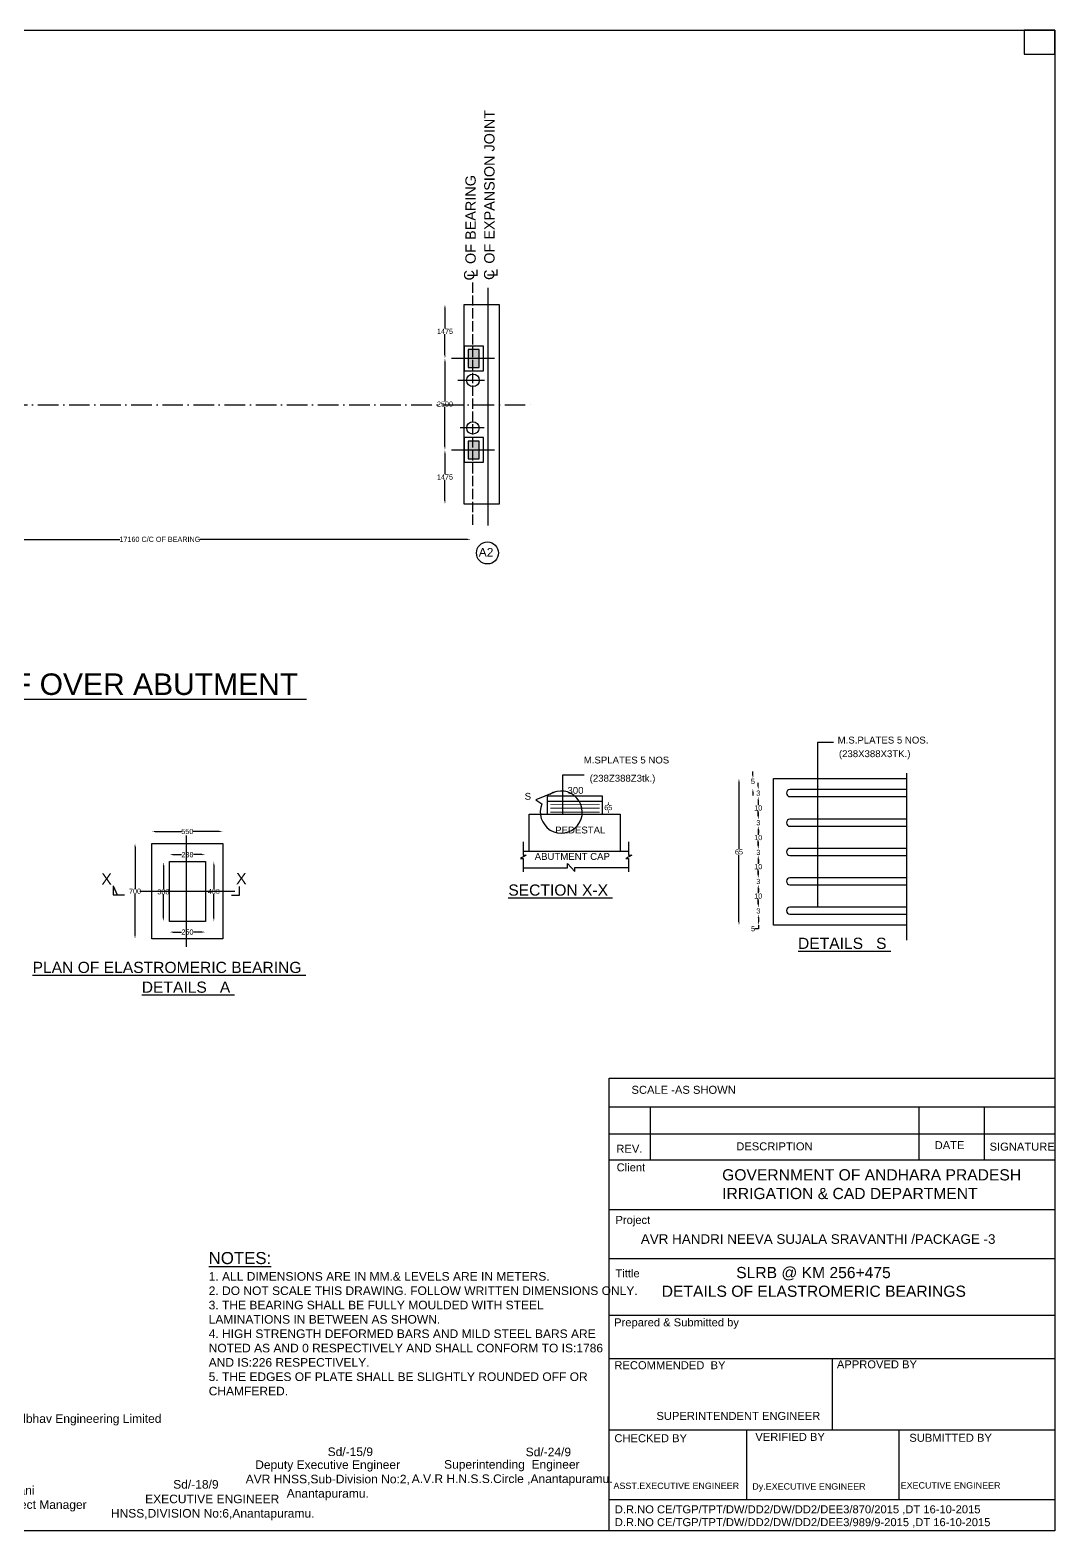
# Model space of a CAD drawing. Header units: inches. Extents: x 1038 to 2230, y -190 to 683.
# Drawn here: x 1634 to 2230, y -190 to 683 of the extents above; entities that cross this region are included whole.
import ezdxf

# ---------------------------------------------------------------- set-up
doc = ezdxf.new("R2010")
doc.units = ezdxf.units.IN
doc.header["$MEASUREMENT"] = 0
doc.linetypes.add('ACAD_ISO02W100', pattern=[15, 12, -3])
doc.linetypes.add('ACAD_ISO10W100', pattern=[18, 12, -3, 0, -3])
for name, color, linetype in [('0 @ 1', 7, 'Continuous'), ('DIMENSIONS', 7, 'Continuous'), ('TEXT', 1, 'Continuous')]:
    doc.layers.add(name, color=color, linetype=linetype)
doc.styles.add('Annotative', font='arial.ttf', dxfattribs={"height": 4})
doc.styles.get("Standard").update_dxf_attribs({"font": 'arial.ttf', "height": 3})
doc.dimstyles.get("Standard").update_dxf_attribs({"dimtxt": 3, "dimasz": 2, "dimexe": 0.18, "dimexo": 0.0625, "dimgap": 0.09, "dimtad": 0, "dimtih": 1, "dimtoh": 1, "dimdec": 0, "dimzin": 0, "dimdsep": 46, "dimtxsty": 'Standard', "dimcen": 0.09, "dimse1": 1, "dimse2": 1, "dimadec": 0, "dimazin": 0, "dimtfac": 1, "dimtdec": 0, "dimtofl": 0, "dimtmove": 0, "dimatfit": 3, "dimfxl": 1, "dimtolj": 1, "dimtzin": 0, "dimarcsym": 0})

# ---------------------------------------------------------------- blocks, each defined once
blk = doc.blocks.new('*D7')
at = {"layer": 'Defpoints', "color": 0, "transparency": 16777216}
for p in [(1886.46, 523.12), (1875.38, 491.71), (1886.46, 491.71)]:
    blk.add_point(p, dxfattribs=at)
at = {"layer": 'DIMENSIONS', "color": 0, "lineweight": -2, "transparency": 16777216}
for p, q in [((1875.38, 521.12), (1875.38, 509.04)), ((1875.38, 493.71), (1875.38, 505.79))]:
    blk.add_line(p, q, dxfattribs=at)
at = {"layer": 'DIMENSIONS', "color": 0, "transparency": 16777216}
for points in [[(1875.04, 521.12), (1875.71, 521.12), (1875.38, 523.12)], [(1875.04, 493.71), (1875.71, 493.71), (1875.38, 491.71)]]:
    blk.add_solid(points, dxfattribs=at)
at = {"layer": 'DIMENSIONS', "color": 0, "transparency": 16777216, "insert": (1875.38, 507.41), "char_height": 3, "attachment_point": 5}
blk.add_mtext('\\A1;1475', dxfattribs=at)
blk = doc.blocks.new('*D8')
at = {"layer": 'Defpoints', "color": 0, "transparency": 16777216}
for p in [(1886.46, 491.76), (1875.38, 438.49), (1886.46, 438.49)]:
    blk.add_point(p, dxfattribs=at)
at = {"layer": 'DIMENSIONS', "color": 0, "lineweight": -2, "transparency": 16777216}
for p, q in [((1875.38, 489.76), (1875.38, 466.75)), ((1875.38, 440.49), (1875.38, 463.5))]:
    blk.add_line(p, q, dxfattribs=at)
at = {"layer": 'DIMENSIONS', "color": 0, "transparency": 16777216}
for points in [[(1875.04, 489.76), (1875.71, 489.76), (1875.38, 491.76)], [(1875.04, 440.49), (1875.71, 440.49), (1875.38, 438.49)]]:
    blk.add_solid(points, dxfattribs=at)
at = {"layer": 'DIMENSIONS', "color": 0, "transparency": 16777216, "insert": (1875.38, 465.12), "char_height": 3, "attachment_point": 5}
blk.add_mtext('\\A1;2500', dxfattribs=at)
blk = doc.blocks.new('*D9')
at = {"layer": 'Defpoints', "color": 0, "transparency": 16777216}
for p in [(1891.69, 438.45), (1875.38, 407.02), (1891.69, 407.02)]:
    blk.add_point(p, dxfattribs=at)
at = {"layer": 'DIMENSIONS', "color": 0, "lineweight": -2, "transparency": 16777216}
for p, q in [((1875.38, 436.45), (1875.38, 424.36)), ((1875.38, 409.02), (1875.38, 421.11))]:
    blk.add_line(p, q, dxfattribs=at)
at = {"layer": 'DIMENSIONS', "color": 0, "transparency": 16777216}
for points in [[(1875.04, 436.45), (1875.71, 436.45), (1875.38, 438.45)], [(1875.04, 409.02), (1875.71, 409.02), (1875.38, 407.02)]]:
    blk.add_solid(points, dxfattribs=at)
at = {"layer": 'DIMENSIONS', "color": 0, "transparency": 16777216, "insert": (1875.38, 422.73), "char_height": 3, "attachment_point": 5}
blk.add_mtext('\\A1;1475', dxfattribs=at)
blk = doc.blocks.new('*D11')
at = {"layer": 'Defpoints', "color": 0, "transparency": 16777216}
for p in [(1528.7, 386.51), (1890.42, 386.51), (1890.42, 386.51)]:
    blk.add_point(p, dxfattribs=at)
at = {"layer": 'DIMENSIONS', "color": 0, "lineweight": -2, "transparency": 16777216}
for p, q in [((1530.7, 386.51), (1686.3, 386.51)), ((1888.42, 386.51), (1732.81, 386.51))]:
    blk.add_line(p, q, dxfattribs=at)
at = {"layer": 'DIMENSIONS', "color": 0, "transparency": 16777216}
for points in [[(1530.7, 386.85), (1530.7, 386.18), (1528.7, 386.51)], [(1888.42, 386.85), (1888.42, 386.18), (1890.42, 386.51)]]:
    blk.add_solid(points, dxfattribs=at)
at = {"layer": 'DIMENSIONS', "color": 0, "transparency": 16777216, "insert": (1709.56, 386.51), "char_height": 3, "attachment_point": 5}
blk.add_mtext('\\A1;17160 C/C OF BEARING ', dxfattribs=at)
blk = doc.blocks.new('*D45')
at = {"layer": 'Defpoints', "color": 0, "transparency": 16777216}
for p in [(1704.89, 209.65), (1746.13, 216.65), (1746.13, 209.65)]:
    blk.add_point(p, dxfattribs=at)
at = {"layer": 'DIMENSIONS', "color": 0, "lineweight": -2, "transparency": 16777216}
for p, q in [((1706.89, 216.65), (1722.11, 216.65)), ((1744.13, 216.65), (1728.91, 216.65))]:
    blk.add_line(p, q, dxfattribs=at)
at = {"layer": 'DIMENSIONS', "color": 0, "transparency": 16777216}
for points in [[(1706.89, 216.98), (1706.89, 216.32), (1704.89, 216.65)], [(1744.13, 216.98), (1744.13, 216.32), (1746.13, 216.65)]]:
    blk.add_solid(points, dxfattribs=at)
at = {"layer": 'DIMENSIONS', "color": 0, "transparency": 16777216, "insert": (1725.51, 216.65), "char_height": 3, "attachment_point": 5}
blk.add_mtext('\\A1;550', dxfattribs=at)
blk = doc.blocks.new('*D46')
at = {"layer": 'Defpoints', "color": 0, "transparency": 16777216}
for p in [(1736.04, 203.18), (1715.18, 199.12), (1736.04, 199.12)]:
    blk.add_point(p, dxfattribs=at)
at = {"layer": 'DIMENSIONS', "color": 0, "lineweight": -2, "transparency": 16777216}
for p, q in [((1717.18, 203.18), (1722.18, 203.18)), ((1734.04, 203.18), (1729.04, 203.18))]:
    blk.add_line(p, q, dxfattribs=at)
at = {"layer": 'DIMENSIONS', "color": 0, "transparency": 16777216}
for points in [[(1717.18, 203.52), (1717.18, 202.85), (1715.18, 203.18)], [(1734.04, 203.52), (1734.04, 202.85), (1736.04, 203.18)]]:
    blk.add_solid(points, dxfattribs=at)
at = {"layer": 'DIMENSIONS', "color": 0, "transparency": 16777216, "insert": (1725.61, 203.18), "char_height": 3, "attachment_point": 5}
blk.add_mtext('\\A1;238', dxfattribs=at)
blk = doc.blocks.new('*D47')
at = {"layer": 'Defpoints', "color": 0, "transparency": 16777216}
for p in [(1736.04, 199.12), (1736.04, 164.36), (1740.94, 164.36)]:
    blk.add_point(p, dxfattribs=at)
at = {"layer": 'DIMENSIONS', "color": 0, "lineweight": -2, "transparency": 16777216}
for p, q in [((1740.94, 197.12), (1740.94, 183.36)), ((1740.94, 166.36), (1740.94, 180.12))]:
    blk.add_line(p, q, dxfattribs=at)
at = {"layer": 'DIMENSIONS', "color": 0, "transparency": 16777216}
for points in [[(1740.61, 197.12), (1741.28, 197.12), (1740.94, 199.12)], [(1740.61, 166.36), (1741.28, 166.36), (1740.94, 164.36)]]:
    blk.add_solid(points, dxfattribs=at)
at = {"layer": 'DIMENSIONS', "color": 0, "transparency": 16777216, "insert": (1740.94, 181.74), "char_height": 3, "attachment_point": 5}
blk.add_mtext('\\A1;400', dxfattribs=at)
blk = doc.blocks.new('*D48')
at = {"layer": 'Defpoints', "color": 0, "transparency": 16777216}
for p in [(1715.18, 164.36), (1736.04, 164.36), (1736.04, 158.18)]:
    blk.add_point(p, dxfattribs=at)
at = {"layer": 'DIMENSIONS', "color": 0, "lineweight": -2, "transparency": 16777216}
for p, q in [((1717.18, 158.18), (1722.19, 158.18)), ((1734.04, 158.18), (1729.03, 158.18))]:
    blk.add_line(p, q, dxfattribs=at)
at = {"layer": 'DIMENSIONS', "color": 0, "transparency": 16777216}
for points in [[(1717.18, 158.51), (1717.18, 157.85), (1715.18, 158.18)], [(1734.04, 158.51), (1734.04, 157.85), (1736.04, 158.18)]]:
    blk.add_solid(points, dxfattribs=at)
at = {"layer": 'DIMENSIONS', "color": 0, "transparency": 16777216, "insert": (1725.61, 158.18), "char_height": 3, "attachment_point": 5}
blk.add_mtext('\\A1;250', dxfattribs=at)
blk = doc.blocks.new('*D49')
at = {"layer": 'Defpoints', "color": 0, "transparency": 16777216}
for p in [(1715.18, 198.8), (1711.58, 164.36), (1715.18, 164.36)]:
    blk.add_point(p, dxfattribs=at)
at = {"layer": 'DIMENSIONS', "color": 0, "lineweight": -2, "transparency": 16777216}
for p, q in [((1711.58, 196.8), (1711.58, 183.2)), ((1711.58, 166.36), (1711.58, 179.95))]:
    blk.add_line(p, q, dxfattribs=at)
at = {"layer": 'DIMENSIONS', "color": 0, "transparency": 16777216}
for points in [[(1711.24, 196.8), (1711.91, 196.8), (1711.58, 198.8)], [(1711.24, 166.36), (1711.91, 166.36), (1711.58, 164.36)]]:
    blk.add_solid(points, dxfattribs=at)
at = {"layer": 'DIMENSIONS', "color": 0, "transparency": 16777216, "insert": (1711.58, 181.58), "char_height": 3, "attachment_point": 5}
blk.add_mtext('\\A1;388', dxfattribs=at)
blk = doc.blocks.new('*D50')
at = {"layer": 'Defpoints', "color": 0, "transparency": 16777216}
for p in [(1704.89, 209.65), (1695.11, 154.16), (1704.89, 154.16)]:
    blk.add_point(p, dxfattribs=at)
at = {"layer": 'DIMENSIONS', "color": 0, "lineweight": -2, "transparency": 16777216}
for p, q in [((1695.11, 207.65), (1695.11, 183.52)), ((1695.11, 156.16), (1695.11, 180.28))]:
    blk.add_line(p, q, dxfattribs=at)
at = {"layer": 'DIMENSIONS', "color": 0, "transparency": 16777216}
for points in [[(1694.78, 207.65), (1695.44, 207.65), (1695.11, 209.65)], [(1694.78, 156.16), (1695.44, 156.16), (1695.11, 154.16)]]:
    blk.add_solid(points, dxfattribs=at)
at = {"layer": 'DIMENSIONS', "color": 0, "transparency": 16777216, "insert": (1695.11, 181.9), "char_height": 3, "attachment_point": 5}
blk.add_mtext('\\A1;700', dxfattribs=at)
blk = doc.blocks.new('*D51')
at = {"layer": 'Defpoints', "color": 0, "transparency": 16777216}
for p in [(1966.77, 234.31), (1966.77, 226.8), (1970.39, 226.8)]:
    blk.add_point(p, dxfattribs=at)
at = {"layer": 'DIMENSIONS', "color": 0, "lineweight": -2, "transparency": 16777216}
for p, q in [((1970.39, 232.31), (1970.39, 232.18)), ((1970.39, 228.8), (1970.39, 228.93))]:
    blk.add_line(p, q, dxfattribs=at)
at = {"layer": 'DIMENSIONS', "color": 0, "transparency": 16777216}
for points in [[(1970.06, 232.31), (1970.72, 232.31), (1970.39, 234.31)], [(1970.06, 228.8), (1970.72, 228.8), (1970.39, 226.8)]]:
    blk.add_solid(points, dxfattribs=at)
at = {"layer": 'DIMENSIONS', "color": 0, "transparency": 16777216, "insert": (1970.39, 230.56), "char_height": 3, "attachment_point": 5}
blk.add_mtext('\\A1;65', dxfattribs=at)
blk = doc.blocks.new('*D52')
at = {"layer": 'Defpoints', "color": 0, "transparency": 16777216}
for p in [(2057.57, 236.91), (2078.07, 240.99), (2078.07, 236.91)]:
    blk.add_point(p, dxfattribs=at)
at = {"layer": 'DIMENSIONS', "color": 0, "lineweight": -2, "transparency": 16777216}
for p, q in [((2057.57, 242.99), (2057.57, 244.99)), ((2057.57, 234.91), (2057.57, 232.91))]:
    blk.add_line(p, q, dxfattribs=at)
at = {"layer": 'DIMENSIONS', "color": 0, "transparency": 16777216}
for points in [[(2057.24, 242.99), (2057.9, 242.99), (2057.57, 240.99)], [(2057.24, 234.91), (2057.9, 234.91), (2057.57, 236.91)]]:
    blk.add_solid(points, dxfattribs=at)
at = {"layer": 'DIMENSIONS', "color": 0, "transparency": 16777216, "insert": (2057.57, 238.95), "char_height": 3, "attachment_point": 5}
blk.add_mtext('\\A1;3', dxfattribs=at)
blk = doc.blocks.new('*D53')
at = {"layer": 'Defpoints', "color": 0, "transparency": 16777216}
for p in [(2066.38, 247.46), (2054.48, 241.59), (2066.38, 241.59)]:
    blk.add_point(p, dxfattribs=at)
at = {"layer": 'DIMENSIONS', "color": 0, "lineweight": -2, "transparency": 16777216}
for p, q in [((2054.48, 249.46), (2054.48, 251.46)), ((2054.48, 239.59), (2054.48, 237.59))]:
    blk.add_line(p, q, dxfattribs=at)
at = {"layer": 'DIMENSIONS', "color": 0, "transparency": 16777216}
for points in [[(2054.15, 249.46), (2054.82, 249.46), (2054.48, 247.46)], [(2054.15, 239.59), (2054.82, 239.59), (2054.48, 241.59)]]:
    blk.add_solid(points, dxfattribs=at)
at = {"layer": 'DIMENSIONS', "color": 0, "transparency": 16777216, "insert": (2054.48, 245.75), "char_height": 3, "attachment_point": 5}
blk.add_mtext('\\A1;5', dxfattribs=at)
blk = doc.blocks.new('*D54')
at = {"layer": 'Defpoints', "color": 0, "transparency": 16777216}
for p in [(2083.6, 236.91), (2057.57, 223.76), (2083.6, 223.76)]:
    blk.add_point(p, dxfattribs=at)
at = {"layer": 'DIMENSIONS', "color": 0, "lineweight": -2, "transparency": 16777216}
for p, q in [((2057.57, 234.91), (2057.57, 231.96)), ((2057.57, 225.76), (2057.57, 228.71))]:
    blk.add_line(p, q, dxfattribs=at)
at = {"layer": 'DIMENSIONS', "color": 0, "transparency": 16777216}
for points in [[(2057.24, 234.91), (2057.9, 234.91), (2057.57, 236.91)], [(2057.24, 225.76), (2057.9, 225.76), (2057.57, 223.76)]]:
    blk.add_solid(points, dxfattribs=at)
at = {"layer": 'DIMENSIONS', "color": 0, "transparency": 16777216, "insert": (2057.57, 230.33), "char_height": 3, "attachment_point": 5}
blk.add_mtext('\\A1;10', dxfattribs=at)
blk = doc.blocks.new('*D55')
at = {"layer": 'Defpoints', "color": 0, "transparency": 16777216}
for p in [(2057.65, 219.68), (2079.94, 223.76), (2079.94, 219.68)]:
    blk.add_point(p, dxfattribs=at)
at = {"layer": 'DIMENSIONS', "color": 0, "lineweight": -2, "transparency": 16777216}
for p, q in [((2057.65, 225.76), (2057.65, 227.76)), ((2057.65, 217.68), (2057.65, 215.68))]:
    blk.add_line(p, q, dxfattribs=at)
at = {"layer": 'DIMENSIONS', "color": 0, "transparency": 16777216}
for points in [[(2057.32, 225.76), (2057.99, 225.76), (2057.65, 223.76)], [(2057.32, 217.68), (2057.99, 217.68), (2057.65, 219.68)]]:
    blk.add_solid(points, dxfattribs=at)
at = {"layer": 'DIMENSIONS', "color": 0, "transparency": 16777216, "insert": (2057.65, 221.72), "char_height": 3, "attachment_point": 5}
blk.add_mtext('\\A1;3', dxfattribs=at)
blk = doc.blocks.new('*D56')
at = {"layer": 'Defpoints', "color": 0, "transparency": 16777216}
for p in [(2083.6, 219.68), (2057.57, 206.54), (2083.6, 206.54)]:
    blk.add_point(p, dxfattribs=at)
at = {"layer": 'DIMENSIONS', "color": 0, "lineweight": -2, "transparency": 16777216}
for p, q in [((2057.57, 217.68), (2057.57, 214.73)), ((2057.57, 208.54), (2057.57, 211.49))]:
    blk.add_line(p, q, dxfattribs=at)
at = {"layer": 'DIMENSIONS', "color": 0, "transparency": 16777216}
for points in [[(2057.24, 217.68), (2057.9, 217.68), (2057.57, 219.68)], [(2057.24, 208.54), (2057.9, 208.54), (2057.57, 206.54)]]:
    blk.add_solid(points, dxfattribs=at)
at = {"layer": 'DIMENSIONS', "color": 0, "transparency": 16777216, "insert": (2057.57, 213.11), "char_height": 3, "attachment_point": 5}
blk.add_mtext('\\A1;10', dxfattribs=at)
blk = doc.blocks.new('*D57')
at = {"layer": 'Defpoints', "color": 0, "transparency": 16777216}
for p in [(2057.65, 202.46), (2079.94, 206.54), (2079.94, 202.46)]:
    blk.add_point(p, dxfattribs=at)
at = {"layer": 'DIMENSIONS', "color": 0, "lineweight": -2, "transparency": 16777216}
for p, q in [((2057.65, 208.54), (2057.65, 210.54)), ((2057.65, 200.46), (2057.65, 198.46))]:
    blk.add_line(p, q, dxfattribs=at)
at = {"layer": 'DIMENSIONS', "color": 0, "transparency": 16777216}
for points in [[(2057.32, 208.54), (2057.99, 208.54), (2057.65, 206.54)], [(2057.32, 200.46), (2057.99, 200.46), (2057.65, 202.46)]]:
    blk.add_solid(points, dxfattribs=at)
at = {"layer": 'DIMENSIONS', "color": 0, "transparency": 16777216, "insert": (2057.65, 204.5), "char_height": 3, "attachment_point": 5}
blk.add_mtext('\\A1;3', dxfattribs=at)
blk = doc.blocks.new('*D58')
at = {"layer": 'Defpoints', "color": 0, "transparency": 16777216}
for p in [(2083.6, 202.77), (2057.57, 189.63), (2083.6, 189.63)]:
    blk.add_point(p, dxfattribs=at)
at = {"layer": 'DIMENSIONS', "color": 0, "lineweight": -2, "transparency": 16777216}
for p, q in [((2057.57, 200.77), (2057.57, 197.82)), ((2057.57, 191.63), (2057.57, 194.58))]:
    blk.add_line(p, q, dxfattribs=at)
at = {"layer": 'DIMENSIONS', "color": 0, "transparency": 16777216}
for points in [[(2057.24, 200.77), (2057.9, 200.77), (2057.57, 202.77)], [(2057.24, 191.63), (2057.9, 191.63), (2057.57, 189.63)]]:
    blk.add_solid(points, dxfattribs=at)
at = {"layer": 'DIMENSIONS', "color": 0, "transparency": 16777216, "insert": (2057.57, 196.2), "char_height": 3, "attachment_point": 5}
blk.add_mtext('\\A1;10', dxfattribs=at)
blk = doc.blocks.new('*D59')
at = {"layer": 'Defpoints', "color": 0, "transparency": 16777216}
for p in [(2057.65, 185.55), (2079.94, 189.63), (2079.94, 185.55)]:
    blk.add_point(p, dxfattribs=at)
at = {"layer": 'DIMENSIONS', "color": 0, "lineweight": -2, "transparency": 16777216}
for p, q in [((2057.65, 191.63), (2057.65, 193.63)), ((2057.65, 183.55), (2057.65, 181.55))]:
    blk.add_line(p, q, dxfattribs=at)
at = {"layer": 'DIMENSIONS', "color": 0, "transparency": 16777216}
for points in [[(2057.32, 191.63), (2057.99, 191.63), (2057.65, 189.63)], [(2057.32, 183.55), (2057.99, 183.55), (2057.65, 185.55)]]:
    blk.add_solid(points, dxfattribs=at)
at = {"layer": 'DIMENSIONS', "color": 0, "transparency": 16777216, "insert": (2057.65, 187.59), "char_height": 3, "attachment_point": 5}
blk.add_mtext('\\A1;3', dxfattribs=at)
blk = doc.blocks.new('*D60')
at = {"layer": 'Defpoints', "color": 0, "transparency": 16777216}
for p in [(2083.6, 185.66), (2057.57, 172.51), (2083.6, 172.51)]:
    blk.add_point(p, dxfattribs=at)
at = {"layer": 'DIMENSIONS', "color": 0, "lineweight": -2, "transparency": 16777216}
for p, q in [((2057.57, 183.66), (2057.57, 180.7)), ((2057.57, 174.51), (2057.57, 177.46))]:
    blk.add_line(p, q, dxfattribs=at)
at = {"layer": 'DIMENSIONS', "color": 0, "transparency": 16777216}
for points in [[(2057.24, 183.66), (2057.9, 183.66), (2057.57, 185.66)], [(2057.24, 174.51), (2057.9, 174.51), (2057.57, 172.51)]]:
    blk.add_solid(points, dxfattribs=at)
at = {"layer": 'DIMENSIONS', "color": 0, "transparency": 16777216, "insert": (2057.57, 179.08), "char_height": 3, "attachment_point": 5}
blk.add_mtext('\\A1;10', dxfattribs=at)
blk = doc.blocks.new('*D61')
at = {"layer": 'Defpoints', "color": 0, "transparency": 16777216}
for p in [(2057.65, 168.43), (2079.94, 172.51), (2079.94, 168.43)]:
    blk.add_point(p, dxfattribs=at)
at = {"layer": 'DIMENSIONS', "color": 0, "lineweight": -2, "transparency": 16777216}
for p, q in [((2057.65, 174.51), (2057.65, 176.51)), ((2057.65, 166.43), (2057.65, 164.43))]:
    blk.add_line(p, q, dxfattribs=at)
at = {"layer": 'DIMENSIONS', "color": 0, "transparency": 16777216}
for points in [[(2057.32, 174.51), (2057.99, 174.51), (2057.65, 172.51)], [(2057.32, 166.43), (2057.99, 166.43), (2057.65, 168.43)]]:
    blk.add_solid(points, dxfattribs=at)
at = {"layer": 'DIMENSIONS', "color": 0, "transparency": 16777216, "insert": (2057.65, 170.47), "char_height": 3, "attachment_point": 5}
blk.add_mtext('\\A1;3', dxfattribs=at)
blk = doc.blocks.new('*D62')
at = {"layer": 'Defpoints', "color": 0, "transparency": 16777216}
for p in [(2083.09, 168.59), (2057.65, 162.12), (2083.09, 162.12)]:
    blk.add_point(p, dxfattribs=at)
at = {"layer": 'DIMENSIONS', "color": 0, "lineweight": -2, "transparency": 16777216}
for p, q in [((2057.65, 166.59), (2057.65, 164.12)), ((2057.65, 160.12), (2055.65, 160.12)), ((2057.65, 162.12), (2057.65, 160.12))]:
    blk.add_line(p, q, dxfattribs=at)
at = {"layer": 'DIMENSIONS', "color": 0, "transparency": 16777216}
for points in [[(2057.32, 166.59), (2057.98, 166.59), (2057.65, 168.59)], [(2057.32, 164.12), (2057.98, 164.12), (2057.65, 162.12)]]:
    blk.add_solid(points, dxfattribs=at)
at = {"layer": 'DIMENSIONS', "color": 0, "transparency": 16777216, "insert": (2054.56, 160.12), "char_height": 3, "attachment_point": 5}
blk.add_mtext('\\A1;5', dxfattribs=at)
blk = doc.blocks.new('*D63')
at = {"layer": 'Defpoints', "color": 0, "transparency": 16777216}
for p in [(2046.39, 247.46), (2066.38, 247.46), (2066.38, 162.12)]:
    blk.add_point(p, dxfattribs=at)
at = {"layer": 'DIMENSIONS', "color": 0, "lineweight": -2, "transparency": 16777216}
for p, q in [((2046.39, 245.46), (2046.39, 206.41)), ((2046.39, 164.12), (2046.39, 203.17))]:
    blk.add_line(p, q, dxfattribs=at)
at = {"layer": 'DIMENSIONS', "color": 0, "transparency": 16777216}
for points in [[(2046.06, 245.46), (2046.72, 245.46), (2046.39, 247.46)], [(2046.06, 164.12), (2046.72, 164.12), (2046.39, 162.12)]]:
    blk.add_solid(points, dxfattribs=at)
at = {"layer": 'DIMENSIONS', "color": 0, "transparency": 16777216, "insert": (2046.39, 204.79), "char_height": 3, "attachment_point": 5}
blk.add_mtext('\\A1;65', dxfattribs=at)

msp = doc.modelspace()

# ---------------------------------------------------------------- hatches: boundary and pattern name
h = msp.add_hatch(color=0)
h.paths.add_polyline_path([(1888.96, 486.5), (1895.2, 486.5), (1895.2, 496.92), (1888.96, 496.92)])
h.paths.add_polyline_path([(1888.96, 433.24), (1895.2, 433.24), (1895.2, 443.65), (1888.96, 443.65)])

# ---------------------------------------------------------------- linework, layer by layer
at = {"color": 0}
for points in [[(2230.19, -190.05), (1037.71, -190.05), (1037.71, 682.65), (2230.19, 682.65)], [(2230.19, 682.65), (2212.17, 682.65), (2212.17, 668.54), (2230.19, 668.54)], [(1906.86, 407.02), (1886.46, 407.02), (1886.46, 523.12), (1906.86, 523.12)], [(1886.46, 484.59), (1897.75, 484.59), (1897.75, 498.92), (1886.46, 498.92)], [(1888.96, 486.5), (1895.2, 486.5), (1895.2, 496.92), (1888.96, 496.92)], [(1886.46, 431.33), (1897.75, 431.33), (1897.75, 445.66), (1886.46, 445.66)], [(1888.96, 433.24), (1895.2, 433.24), (1895.2, 443.65), (1888.96, 443.65)], [(1704.89, 209.65), (1746.13, 209.65), (1746.13, 154.16), (1704.89, 154.16)], [(1715.18, 199.12), (1736.04, 199.12), (1736.04, 164.36), (1715.18, 164.36)], [(2230.19, -190.05), (1970.82, -190.05), (1970.82, 73.25), (2230.19, 73.25)]]:
    msp.add_lwpolyline(points, close=True, dxfattribs=at)
at = {"color": 0, "linetype": 'ACAD_ISO02W100', "ltscale": 0.5}
msp.add_lwpolyline([(1891.63, 394.89), (1891.63, 536.63)], dxfattribs=at)
at = {"color": 0}
for points in [[(1900.37, 532.74), (1900.37, 394.57)], [(1904.26, 491.71), (1879.12, 491.71)], [(1898.47, 478.96), (1882.84, 478.96)], [(1898.27, 451.26), (1884.17, 451.26)], [(1904.26, 438.45), (1879.12, 438.45)], [(2143.87, 162.12), (2066.38, 162.12), (2066.38, 247.46), (2143.87, 247.46)], [(2143.87, 250.49), (2143.87, 153.43)], [(1935.04, 226.8), (1935.04, 237.31), (1966.77, 237.31), (1966.77, 226.8)], [(1935.04, 234.31), (1966.77, 234.31)], [(1924.42, 205.28), (1924.42, 226.8), (1977.29, 226.8), (1977.29, 205.28)], [(1724.97, 149.6), (1724.97, 214.33)], [(1920.91, 210.55), (1920.91, 202.83), (1922.69, 202.83), (1919.28, 201.04), (1920.94, 201.04), (1920.94, 193.14)], [(1982.19, 210.55), (1982.19, 202.83), (1983.97, 202.83), (1980.56, 201.04), (1982.22, 201.04), (1982.22, 193.14)], [(1920.91, 205.28), (1982.19, 205.28)], [(1920.94, 195.61), (1946.57, 195.61), (1946.57, 198.1), (1950.94, 193.48), (1950.94, 195.76), (1982.22, 195.76)], [(1697.99, 181.92), (1753.1, 181.92)], [(1970.82, 56.51), (2230.19, 56.51)], [(1994.67, 56.51), (1994.67, 25.83)], [(2151.03, 56.51), (2151.03, 25.83)], [(2188.96, 56.51), (2188.96, 25.83)], [(1970.82, 40.84), (2230.19, 40.84)], [(1970.82, 25.83), (2230.19, 25.83)], [(1970.82, -3.06), (2230.19, -3.06)], [(1970.82, -31.57), (2230.19, -31.57)], [(1970.82, -64.58), (2230.19, -64.58)], [(1970.82, -89.72), (2230.19, -89.72)], [(2100.5, -89.72), (2100.5, -131.2)], [(1970.82, -131.2), (2230.19, -131.2)], [(2050.72, -131.2), (2050.72, -171.72)], [(2139.36, -131.2), (2139.36, -171.72)], [(1970.82, -171.72), (2230.19, -171.72)]]:
    msp.add_lwpolyline(points, dxfattribs=at)
at = {"color": 0, "linetype": 'ACAD_ISO10W100'}
msp.add_lwpolyline([(1131.81, 464.66), (1926.65, 464.66)], dxfattribs=at)
at = {"color": 0}
for points in [[(2143.87, 240.99), (2076.01, 240.99, 1), (2076.01, 236.91), (2143.87, 236.91)], [(2143.87, 223.76), (2076.01, 223.76, 1), (2076.01, 219.68), (2143.87, 219.68)], [(2143.87, 206.85), (2076.01, 206.85, 1), (2076.01, 202.77), (2143.87, 202.77)], [(2143.87, 189.73), (2076.01, 189.73, 1), (2076.01, 185.66), (2143.87, 185.66)], [(2143.87, 172.67), (2076.01, 172.67, 1), (2076.01, 168.59), (2143.87, 168.59)]]:
    msp.add_lwpolyline(points, format="xyb", dxfattribs=at)
at = {"color": 0, "const_width": 0.5}
for points in [[(1936.64, 232.41), (1965.31, 232.41)], [(1936.64, 230.25), (1965.31, 230.25)], [(1936.64, 227.88), (1965.31, 227.88)]]:
    msp.add_lwpolyline(points, dxfattribs=at)
at = {"color": 0}
for centre, radius in [((1891.63, 478.96), 3.67), ((1891.63, 451.26), 3.58), ((1900.09, 378.59), 6.4)]:
    msp.add_circle(centre, radius, dxfattribs=at)
at = {"layer": 'DIMENSIONS', "color": 0}
for points in [[(1938.64, 239.38), (1928.19, 235.1), (1931.74, 232.73)], [(1682.38, 185.05), (1682.38, 179.9), (1688.98, 179.9)], [(1682.38, 185.05), (1684.78, 179.9)], [(1751.17, 179.56), (1755.91, 179.56), (1755.91, 184.73)]]:
    msp.add_lwpolyline(points, dxfattribs=at)
msp.add_arc((1943.03, 227.96), 12.24, 157.06433, 123.27995, dxfattribs=at)

# ---------------------------------------------------------------- texts
at = {"color": 0}
for s, height, p in [('SCALE -AS SHOWN ', 4.6519, (1983.87, 64.13)), ('DESCRIPTION ', 4.6519, (2044.81, 31.26)), ('DATE', 4.652, (2160.2, 31.96)), ('SIGNATURE', 4.652, (2192.15, 31.1)), ('REV.', 4.652, (1975.06, 29.87)), ('Client ', 4.652, (1975.23, 19.05)), ('Project', 4.652, (1974.54, -11.52)), ('Tittle', 4.652, (1974.54, -42.55)), ('Prepared & Submitted by', 4.6519, (1973.76, -71.06)), ('RECOMMENDED  BY ', 4.6519, (1973.91, -96)), ('APPROVED BY ', 4.6519, (2103.33, -95.49)), ('SUPERINTENDENT ENGINEER', 4.6519, (1998.38, -125.48)), ('CHECKED BY ', 4.6519, (1973.91, -138.43)), ('VERIFIED BY ', 4.6519, (2055.9, -137.67)), ('SUBMITTED BY', 4.6519, (2145.46, -138.18)), ('ASST.EXECUTIVE ENGINEER', 3.7215, (1973.4, -165.65)), ('Dy.EXECUTIVE ENGINEER', 3.7215, (2054.14, -165.99)), ('EXECUTIVE ENGINEER', 3.7215, (2140.42, -165.39)), ('D.R.NO CE/TGP/TPT/DW/DD2/DW/DD2/DEE3/870/2015 ,DT 16-10-2015', 4.6519, (1974.15, -179.77)), ('D.R.NO CE/TGP/TPT/DW/DD2/DW/DD2/DEE3/989/9-2015 ,DT 16-10-2015', 4.6519, (1974.15, -187.25))]:
    msp.add_text(s, height=height, dxfattribs=at).set_placement(p)
at = {"color": 0, "attachment_point": 1}
for s, insert, char_height, width in [('\\pi7.6528;{\\H1.1667x;GOVERNMENT OF ANDHARA PRADESH  \\P\\pi20.201;IRRIGATION & CAD DEPARTMENT} ', (2028.95, 20.28), 5.5823, 187.9907), ('AVR HANDRI NEEVA SUJALA SRAVANTHI /PACKAGE -3', (1989.31, -17.52), 5.5823, 205.9811), ('\\pi66.767;SLRB @ KM 256+475\\P\\pi23.45;DETAILS OF ELASTROMERIC BEARINGS', (1978.01, -36.54), 6.5127, 222.6679)]:
    msp.add_mtext(s, dxfattribs=dict(at, insert=insert, char_height=char_height, width=width))
at = {"layer": '0 @ 1', "color": 0, "style": 'Annotative'}
for s, p in [('OF EXPANSION JOINT ', (1904.21, 546.8)), ('OF BEARING ', (1893.27, 546.62)), ('C', (1892.48, 537.04)), ('L ', (1894.35, 538.92)), ('C', (1904.09, 537.31)), ('L ', (1905.97, 539.18))]:
    msp.add_text(s, height=6, rotation=90, dxfattribs=at).set_placement(p)
for s, height, p in [('A2', 5, (1895.01, 376.49)), ('%%UARRANGEMENT OF BEARING & PEDESTALS OF OVER ABUTMENT ', 12.5, (1233.13, 296.05)), ('M.S.PLATES 5 NOS.', 4, (2103.77, 267.8)), ('(238X388X3TK.)', 4, (2104.51, 259.88)), ('M.SPLATES 5 NOS', 4, (1956.12, 256.2)), ('(238Z388Z3tk.)', 4, (1959.55, 245.61)), ('S', 4, (1921.73, 235.1)), ('300', 4, (1946.62, 238.56)), ('PEDESTAL', 4, (1939.49, 215.51)), ('ABUTMENT CAP', 4, (1927.56, 200.13)), ('X', 6.5, (1675.56, 185.76)), ('X', 6.5, (1753.92, 186.02)), ('%%USECTION X-X ', 6.5, (1912.23, 179.35)), ('%%UDETAILS   S ', 6.5, (2080.72, 148.37)), ('%%UPLAN OF ELASTROMERIC BEARING ', 6.5, (1635.53, 134.39)), ('%%UDETAILS   A ', 6.5, (1699.03, 122.89))]:
    msp.add_text(s, height=height, dxfattribs=at).set_placement(p)
at = {"layer": 'DIMENSIONS', "color": 0, "insert": (1737.96, -27.85), "char_height": 5, "width": 240.5879, "attachment_point": 1}
msp.add_mtext('{\\H1.4x;\\LNOTES: } \\P1. ALL DIMENSIONS ARE IN MM.& LEVELS ARE IN METERS. \\P2. DO NOT SCALE THIS DRAWING. FOLLOW WRITTEN DIMENSIONS ONLY. \\P3. THE BEARING SHALL BE FULLY MOULDED WITH STEEL LAMINATIONS IN BETWEEN AS SHOWN. \\P4. HIGH STRENGTH DEFORMED BARS AND MILD STEEL BARS ARE NOTED AS AND 0 RESPECTIVELY AND SHALL CONFORM TO IS:1786 AND IS:226 RESPECTIVELY. \\P5. THE EDGES OF PLATE SHALL BE SLIGHTLY ROUNDED OFF OR CHAMFERED. ', dxfattribs=at)
at = {"layer": 'TEXT', "color": 0}
for s, p in [('Sd/-15/9', (1807.13, -146.48)), ('Sd/-24/9', (1922.32, -146.6)), ('Sd/-18/9', (1717.31, -165.44))]:
    msp.add_text(s, height=5, dxfattribs=at).set_placement(p)
at = {"layer": 'TEXT', "color": 0, "char_height": 5, "attachment_point": 1}
for s, insert, width in [('For Sadbhav Engineering Limited\\P\\P\\P\\P\\PT.S. Mani \\PSr.Project Manager ', (1606.81, -122.19), 110.522), ('\\pi16.093;Deputy Executive Engineer  \\P\\pi10.563;AVR HNSS,Sub-Division No:2,\\P\\pi34.422;Anantapuramu.', (1748.92, -149.01), 115.9997), ('\\pi21.932;Superintending  Engineer  \\P\\pi3.1188;A.V.R H.N.S.S.Circle ,Anantapuramu.', (1852.93, -148.83), 122.4791), ('\\pi20.439;EXECUTIVE ENGINEER  \\P\\pi0.50511;HNSS,DIVISION No:6,Anantapuramu.', (1680.56, -168.93), 118.251)]:
    msp.add_mtext(s, dxfattribs=dict(at, insert=insert, width=width))

# ---------------------------------------------------------------- dimensions: what is measured, and where the dimension line sits
at = {"layer": 'DIMENSIONS', "color": 0}
for base, p1, p2, text, picture, middle in [((1875.38, 491.71), (1886.46, 523.12), (1886.46, 491.71), '1475', '*D7', (1875.38, 507.41)), ((1875.38, 438.49), (1886.46, 491.76), (1886.46, 438.49), '2500', '*D8', (1875.38, 465.12)), ((1875.38, 407.02), (1891.69, 438.45), (1891.69, 407.02), '1475', '*D9', (1875.38, 422.73)), ((2046.39, 247.46), (2066.38, 162.12), (2066.38, 247.46), '65', '*D63', (2046.39, 204.79)), ((2057.57, 236.91), (2078.07, 240.99), (2078.07, 236.91), '3', '*D52', (2057.57, 238.95)), ((2057.57, 223.76), (2083.6, 236.91), (2083.6, 223.76), '10', '*D54', (2057.57, 230.33)), ((1970.39, 226.8), (1966.77, 234.31), (1966.77, 226.8), '65', '*D51', (1970.39, 230.56)), ((2057.65, 219.68), (2079.94, 223.76), (2079.94, 219.68), '3', '*D55', (2057.65, 221.72)), ((2057.57, 206.54), (2083.6, 219.68), (2083.6, 206.54), '10', '*D56', (2057.57, 213.11)), ((1695.11, 154.16), (1704.89, 209.65), (1704.89, 154.16), '700', '*D50', (1695.11, 181.9)), ((2057.65, 202.46), (2079.94, 206.54), (2079.94, 202.46), '3', '*D57', (2057.65, 204.5)), ((2057.57, 189.63), (2083.6, 202.77), (2083.6, 189.63), '10', '*D58', (2057.57, 196.2)), ((1711.58, 164.36), (1715.18, 198.8), (1715.18, 164.36), '388', '*D49', (1711.58, 181.58)), ((1740.94, 164.36), (1736.04, 199.12), (1736.04, 164.36), '400', '*D47', (1740.94, 181.74)), ((2057.65, 185.55), (2079.94, 189.63), (2079.94, 185.55), '3', '*D59', (2057.65, 187.59)), ((2057.57, 172.51), (2083.6, 185.66), (2083.6, 172.51), '10', '*D60', (2057.57, 179.08)), ((2057.65, 168.43), (2079.94, 172.51), (2079.94, 168.43), '3', '*D61', (2057.65, 170.47)), ((2057.65, 162.12), (2083.09, 168.59), (2083.09, 162.12), '5', '*D62', (2054.56, 160.12))]:
    dim = msp.add_linear_dim(base=base, p1=p1, p2=p2, angle=90, text=text, dimstyle='Standard', dxfattribs=at)
    dim.commit()
    dim.dimension.update_dxf_attribs({"geometry": picture, "text_midpoint": middle})
for base, p1, p2, text, picture, middle in [((1890.42, 386.51), (1528.7, 386.51), (1890.42, 386.51), '17160 C/C OF BEARING ', '*D11', (1709.56, 386.51)), ((1746.13, 216.65), (1704.89, 209.65), (1746.13, 209.65), '550', '*D45', (1725.51, 216.65)), ((1736.04, 203.18), (1715.18, 199.12), (1736.04, 199.12), '238', '*D46', (1725.61, 203.18)), ((1736.04, 158.18), (1715.18, 164.36), (1736.04, 164.36), '250', '*D48', (1725.61, 158.18))]:
    dim = msp.add_linear_dim(base=base, p1=p1, p2=p2, text=text, dimstyle='Standard', dxfattribs=at)
    dim.commit()
    dim.dimension.update_dxf_attribs({"geometry": picture, "text_midpoint": middle})
dim = msp.add_linear_dim(base=(2054.48, 241.59), p1=(2066.38, 247.46), p2=(2066.38, 241.59), angle=90, text='5', dimstyle='Standard', dxfattribs=at)
dim.commit()
dim.dimension.update_dxf_attribs({"geometry": '*D53', "text_midpoint": (2054.48, 245.75), "dimtype": 160})

# ---------------------------------------------------------------- leaders
at = {"color": 0}
for points in [[(2092.34, 172.67), (2092.34, 268.61), (2101.31, 268.61)], [(2092.34, 240.99), (2092.34, 260.83)], [(2092.34, 223.76), (2092.34, 239.6)], [(2092.34, 206.85), (2092.34, 230.3)], [(2092.34, 189.73), (2092.34, 203.97)]]:
    msp.add_leader(points, dimstyle='Standard', override={"dimgap": 0.09, "dimtad": 0}, dxfattribs=at)
at = {"layer": 'DIMENSIONS', "color": 0}
msp.add_leader([(1943.87, 226.7), (1943.87, 249.62), (1956.42, 249.62)], dimstyle='Standard', override={"dimgap": 0.09, "dimtad": 0}, dxfattribs=at)

doc.saveas('drawing.dxf')
